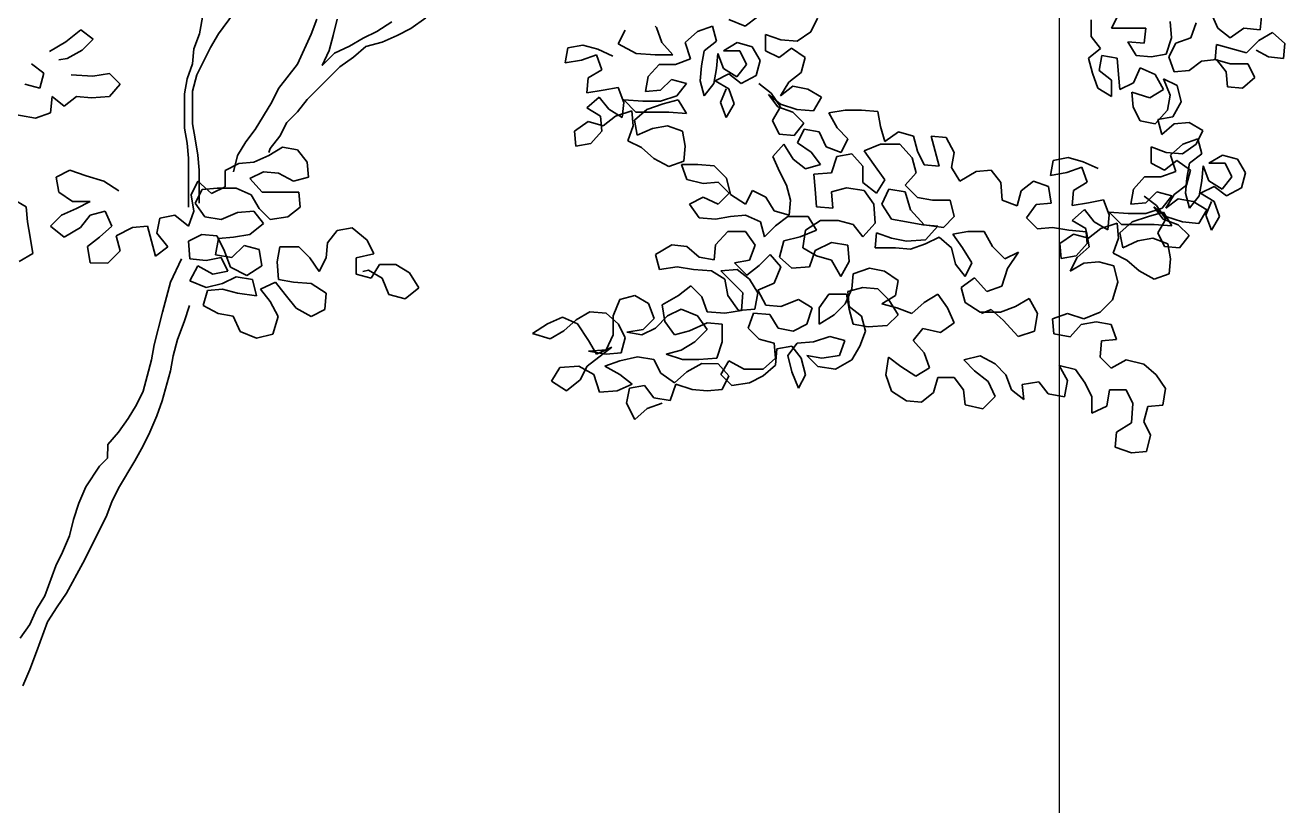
# Model space of a CAD drawing. Header units: millimetres. Extents: x 3675 to 7804, y -1257 to 3701.
# Drawn here: x 7017.8 to 7188.7, y -549.1 to -443.2 of the extents above; entities that cross this region are included whole.
import ezdxf

# ---------------------------------------------------------------- set-up
doc = ezdxf.new("R2010")
doc.units = ezdxf.units.MM
doc.layers.add('L-shrub', color=74, linetype='Continuous', lineweight=35)
doc.layers.add('VS - Vista', color=1, linetype='Continuous')

# ---------------------------------------------------------------- blocks, each defined once
blk = doc.blocks.new('a4')
for p, q in [((0.21363, 1.65244), (0.20535, 1.60714)), ((0.21976, 1.60713), (0.2311, 1.62256)), ((0.28978, 1.60707), (0.29391, 1.61839)), ((0.30936, 1.61837), (0.30626, 1.60602)), ((0.33921, 1.60908), (0.35054, 1.61628)), ((0.37629, 1.61934), (0.36495, 1.61112)), ((0.60487, 1.6181), (0.61723, 1.61294)), ((0.61723, 1.61294), (0.6265, 1.62014)), ((0.66665, 1.60878), (0.6718, 1.61907)), ((0.87826, 1.6053), (0.87827, 1.61765)), ((0.89887, 1.62175), (0.89371, 1.61146)), ((0.93901, 1.60421), (0.93799, 1.61657)), ((0.97403, 1.61139), (0.96889, 1.62272)), ((1.00699, 1.62268), (1.00595, 1.61033)), ((0.10443, 1.60106), (0.11577, 1.61031)), ((0.11577, 1.61031), (0.12503, 1.6031)), ((0.20535, 1.60714), (0.20122, 1.59582)), ((0.21358, 1.59684), (0.21976, 1.60713)), ((0.27946, 1.58442), (0.28978, 1.60707)), ((0.32891, 1.60394), (0.33921, 1.60908)), ((0.36495, 1.61112), (0.35465, 1.60598)), ((0.52661, 1.60994), (0.52145, 1.59965)), ((0.55029, 1.61198), (0.54927, 1.61301)), ((0.5544, 1.60064), (0.55029, 1.61198)), ((0.57191, 1.60063), (0.58118, 1.60886)), ((0.58118, 1.60886), (0.59251, 1.61297)), ((0.59251, 1.61297), (0.59559, 1.60164)), ((0.63265, 1.5944), (0.63266, 1.60675)), ((0.63266, 1.60675), (0.64399, 1.60262)), ((0.65634, 1.60158), (0.66665, 1.60878)), ((0.89371, 1.61146), (0.91945, 1.61144)), ((0.91945, 1.61144), (0.91841, 1.60011)), ((0.95755, 1.61552), (0.95343, 1.6042)), ((0.98329, 1.60417), (0.97403, 1.61139)), ((0.99359, 1.61137), (0.98329, 1.60417)), ((1.00595, 1.61033), (0.99359, 1.61137)), ((1.00491, 1.60209), (1.01521, 1.60826)), ((1.01521, 1.60826), (1.02447, 1.60001)), ((0.09207, 1.59386), (0.10443, 1.60106)), ((0.12503, 1.6031), (0.11678, 1.59487)), ((0.30626, 1.60602), (0.30316, 1.5947)), ((0.30727, 1.59263), (0.3186, 1.59777)), ((0.3186, 1.59777), (0.32891, 1.60394)), ((0.33096, 1.59776), (0.32169, 1.58953)), ((0.34332, 1.60084), (0.33096, 1.59776)), ((0.35465, 1.60598), (0.34332, 1.60084)), ((0.49468, 1.59864), (0.48335, 1.59659)), ((0.506, 1.59554), (0.49468, 1.59864)), ((0.52145, 1.59965), (0.53483, 1.59243)), ((0.56263, 1.59137), (0.5544, 1.60064)), ((0.57602, 1.58827), (0.57191, 1.60063)), ((0.59559, 1.60164), (0.58632, 1.59444)), ((0.60073, 1.59442), (0.61104, 1.60059)), ((0.61104, 1.60059), (0.62236, 1.59749)), ((0.62236, 1.59749), (0.62853, 1.58719)), ((0.64399, 1.60262), (0.65634, 1.60158)), ((0.88546, 1.59602), (0.87826, 1.6053)), ((0.91841, 1.60011), (0.90606, 1.60115)), ((0.90606, 1.60115), (0.91223, 1.59085)), ((0.93488, 1.59186), (0.93901, 1.60421)), ((0.9421, 1.60009), (0.93694, 1.5898)), ((0.95343, 1.6042), (0.9421, 1.60009)), ((0.97194, 1.58771), (0.97299, 1.59903)), ((0.97299, 1.59903), (0.99563, 1.59283)), ((0.99563, 1.59283), (1.00491, 1.60209)), ((1.02447, 1.60001), (1.02343, 1.58869)), ((0.10545, 1.5887), (0.09927, 1.58768)), ((0.11678, 1.59487), (0.10545, 1.5887)), ((0.20122, 1.59582), (0.20018, 1.58449)), ((0.20326, 1.57625), (0.21358, 1.59684)), ((0.30316, 1.5947), (0.298, 1.58338)), ((0.298, 1.58338), (0.30727, 1.59263)), ((0.32169, 1.58953), (0.31138, 1.58233)), ((0.48335, 1.59659), (0.48128, 1.58527)), ((0.49364, 1.58731), (0.50497, 1.59142)), ((0.50497, 1.59142), (0.50908, 1.58009)), ((0.51733, 1.59038), (0.506, 1.59554)), ((0.53483, 1.59243), (0.54925, 1.59138)), ((0.54925, 1.59138), (0.56263, 1.59137)), ((0.56469, 1.58416), (0.57602, 1.58827)), ((0.58632, 1.59444), (0.58425, 1.58311)), ((0.59557, 1.58104), (0.59661, 1.59237)), ((0.59661, 1.59237), (0.60072, 1.58104)), ((0.61309, 1.59441), (0.60073, 1.59442)), ((0.61823, 1.58411), (0.61309, 1.59441)), ((0.64295, 1.58924), (0.63265, 1.5944)), ((0.65222, 1.59644), (0.64295, 1.58924)), ((0.66251, 1.58922), (0.65222, 1.59644)), ((0.65941, 1.5779), (0.66251, 1.58922)), ((0.87619, 1.58882), (0.88546, 1.59602)), ((0.87926, 1.57749), (0.87619, 1.58882)), ((0.88648, 1.59087), (0.88441, 1.57955)), ((0.89781, 1.5888), (0.88648, 1.59087)), ((0.89883, 1.57645), (0.89781, 1.5888)), ((0.91223, 1.59085), (0.92355, 1.58981)), ((0.92355, 1.58981), (0.93488, 1.59186)), ((0.93694, 1.5898), (0.94105, 1.57847)), ((0.96165, 1.58669), (0.97297, 1.5877)), ((0.98327, 1.58461), (0.97194, 1.58771)), ((0.97297, 1.5877), (0.98017, 1.57843)), ((1.0121, 1.58973), (1.00284, 1.59488)), ((1.02343, 1.58869), (1.0121, 1.58973)), ((0.07868, 1.58461), (0.08794, 1.57739)), ((0.20018, 1.58449), (0.19605, 1.57317)), ((0.26503, 1.5659), (0.27946, 1.58442)), ((0.31138, 1.58233), (0.28665, 1.55764)), ((0.48128, 1.58527), (0.49364, 1.58731)), ((0.50908, 1.58009), (0.49878, 1.57392)), ((0.54408, 1.57491), (0.55233, 1.58417)), ((0.55233, 1.58417), (0.56469, 1.58416)), ((0.58425, 1.58311), (0.58321, 1.57179)), ((0.5935, 1.56972), (0.59557, 1.58104)), ((0.60072, 1.58104), (0.61101, 1.57485)), ((0.61101, 1.57485), (0.61823, 1.58411)), ((0.62853, 1.58719), (0.62543, 1.57587)), ((0.88441, 1.57955), (0.89368, 1.57233)), ((0.91531, 1.58158), (0.91015, 1.57026)), ((0.92663, 1.57642), (0.91531, 1.58158)), ((0.94105, 1.57847), (0.95237, 1.57949)), ((0.95237, 1.57949), (0.96165, 1.58669)), ((0.98017, 1.57843), (0.98119, 1.5671)), ((0.99665, 1.58459), (0.98327, 1.58461)), ((1.00179, 1.57429), (0.99665, 1.58459)), ((0.08484, 1.56607), (0.07351, 1.56916)), ((0.08794, 1.57739), (0.08484, 1.56607)), ((0.10853, 1.57634), (0.125, 1.5753)), ((0.125, 1.5753), (0.13736, 1.57734)), ((0.14559, 1.5691), (0.13735, 1.55984)), ((0.13736, 1.57734), (0.14559, 1.5691)), ((0.19605, 1.57317), (0.19398, 1.56185)), ((0.20016, 1.5639), (0.20326, 1.57625)), ((0.49878, 1.57392), (0.49774, 1.5626)), ((0.54201, 1.56359), (0.54408, 1.57491)), ((0.56159, 1.57284), (0.55334, 1.56461)), ((0.57291, 1.56974), (0.56159, 1.57284)), ((0.56569, 1.56048), (0.57291, 1.56974)), ((0.58321, 1.57179), (0.58629, 1.56046)), ((0.58629, 1.56046), (0.5935, 1.56972)), ((0.60484, 1.57692), (0.59453, 1.57178)), ((0.59453, 1.57178), (0.60483, 1.56559)), ((0.6141, 1.5697), (0.60484, 1.57692)), ((0.62543, 1.57587), (0.6141, 1.5697)), ((0.62748, 1.56969), (0.63674, 1.56247)), ((0.64395, 1.56041), (0.65014, 1.5707)), ((0.65014, 1.5707), (0.65941, 1.5779)), ((0.88337, 1.56616), (0.87926, 1.57749)), ((0.89368, 1.57233), (0.89366, 1.55998)), ((0.89985, 1.56512), (0.89883, 1.57645)), ((0.91015, 1.57026), (0.89985, 1.56512)), ((0.9328, 1.56509), (0.92663, 1.57642)), ((0.9431, 1.56817), (0.9328, 1.57333)), ((0.9328, 1.57333), (0.93794, 1.56096)), ((0.99252, 1.56606), (1.00179, 1.57429)), ((0.0941, 1.55988), (0.09306, 1.54752)), ((0.10336, 1.55266), (0.0941, 1.55988)), ((0.11263, 1.55986), (0.10336, 1.55266)), ((0.12396, 1.55882), (0.11263, 1.55986)), ((0.13735, 1.55984), (0.12396, 1.55882)), ((0.19398, 1.56185), (0.19396, 1.5361)), ((0.20014, 1.53919), (0.20016, 1.5639)), ((0.25987, 1.55561), (0.26503, 1.5659)), ((0.507, 1.5595), (0.49773, 1.55127)), ((0.49774, 1.5626), (0.51009, 1.56465)), ((0.5142, 1.55023), (0.507, 1.5595)), ((0.51009, 1.56465), (0.52142, 1.5667)), ((0.52142, 1.5667), (0.52553, 1.55537)), ((0.55334, 1.56461), (0.54201, 1.56359)), ((0.55333, 1.55637), (0.56569, 1.56048)), ((0.59864, 1.5553), (0.60277, 1.56559)), ((0.60483, 1.56559), (0.60893, 1.55426)), ((0.64188, 1.55217), (0.63468, 1.56144)), ((0.63468, 1.56144), (0.64394, 1.55423)), ((0.63674, 1.56247), (0.64394, 1.55217)), ((0.65322, 1.5676), (0.64395, 1.56041)), ((0.66455, 1.56553), (0.65322, 1.5676)), ((0.67484, 1.55935), (0.66455, 1.56553)), ((0.66865, 1.54906), (0.67484, 1.55935)), ((0.89366, 1.55998), (0.88337, 1.56616)), ((0.91013, 1.55172), (0.90911, 1.56305)), ((0.90911, 1.56305), (0.92249, 1.55892)), ((0.92249, 1.55892), (0.9328, 1.56509)), ((0.93794, 1.56096), (0.93587, 1.54964)), ((0.94617, 1.55581), (0.9431, 1.56817)), ((0.98119, 1.5671), (0.99252, 1.56606)), ((0.2475, 1.53503), (0.25987, 1.55561)), ((0.28665, 1.55764), (0.27943, 1.54838)), ((0.49773, 1.55127), (0.50802, 1.54508)), ((0.52449, 1.54404), (0.5142, 1.55023)), ((0.52553, 1.55537), (0.52449, 1.54404)), ((0.53479, 1.54815), (0.52553, 1.55742)), ((0.52553, 1.55742), (0.53995, 1.55638)), ((0.53376, 1.54197), (0.54303, 1.5502)), ((0.53995, 1.55638), (0.55333, 1.55637)), ((0.54303, 1.5502), (0.55539, 1.55431)), ((0.55539, 1.55431), (0.56672, 1.55739)), ((0.56672, 1.55739), (0.57289, 1.54708)), ((0.60275, 1.54397), (0.59864, 1.5553)), ((0.60893, 1.55426), (0.60275, 1.54397)), ((0.64394, 1.55217), (0.63775, 1.54188)), ((0.6532, 1.54804), (0.64188, 1.55217)), ((0.64394, 1.55423), (0.6563, 1.5501)), ((0.6563, 1.5501), (0.66865, 1.54906)), ((0.69269, 1.54966), (0.68033, 1.54762)), ((0.70505, 1.54965), (0.69269, 1.54966)), ((0.7174, 1.54861), (0.70505, 1.54965)), ((0.91527, 1.54142), (0.91013, 1.55172)), ((0.93587, 1.54964), (0.92659, 1.53935)), ((0.93999, 1.54449), (0.94617, 1.55581)), ((0.08173, 1.54342), (0.05908, 1.54755)), ((0.09306, 1.54752), (0.08173, 1.54342)), ((0.27119, 1.54015), (0.26603, 1.52986)), ((0.27943, 1.54838), (0.27119, 1.54015)), ((0.48844, 1.53378), (0.49875, 1.54097)), ((0.49875, 1.54097), (0.51007, 1.53787)), ((0.50802, 1.54508), (0.50904, 1.53376)), ((0.51007, 1.53787), (0.51934, 1.54507)), ((0.51934, 1.54507), (0.5317, 1.54918)), ((0.5317, 1.54918), (0.53272, 1.53785)), ((0.5358, 1.53064), (0.53376, 1.54197)), ((0.5595, 1.54813), (0.53479, 1.54815)), ((0.57289, 1.54708), (0.5595, 1.54813)), ((0.63775, 1.54188), (0.64289, 1.53158)), ((0.66143, 1.5398), (0.6532, 1.54804)), ((0.68033, 1.54762), (0.6865, 1.53628)), ((0.71945, 1.53728), (0.7174, 1.54861)), ((0.92659, 1.53935), (0.91527, 1.54142)), ((0.92866, 1.54244), (0.93999, 1.54449)), ((0.93174, 1.53111), (0.92866, 1.54244)), ((0.95234, 1.54036), (0.94101, 1.53934)), ((0.96263, 1.53417), (0.95234, 1.54036)), ((0.19396, 1.5361), (0.19601, 1.52478)), ((0.20219, 1.52786), (0.20014, 1.53919)), ((0.24028, 1.52577), (0.2475, 1.53503)), ((0.48946, 1.52245), (0.48844, 1.53378)), ((0.50904, 1.53376), (0.50079, 1.5245)), ((0.53272, 1.53785), (0.52859, 1.52653)), ((0.54714, 1.53578), (0.5358, 1.53064)), ((0.55846, 1.53783), (0.54714, 1.53578)), ((0.56979, 1.5337), (0.55846, 1.53783)), ((0.57184, 1.52237), (0.56979, 1.5337)), ((0.64289, 1.53158), (0.65422, 1.53054)), ((0.65422, 1.53054), (0.66143, 1.5398)), ((0.66179, 1.53528), (0.65663, 1.52498)), ((0.67311, 1.53321), (0.66179, 1.53528)), ((0.67825, 1.52188), (0.67311, 1.53321)), ((0.6865, 1.53628), (0.69473, 1.52804)), ((0.72253, 1.52595), (0.71945, 1.53728)), ((0.73283, 1.53315), (0.72253, 1.52595)), ((0.74416, 1.53005), (0.73283, 1.53315)), ((0.94101, 1.53934), (0.93174, 1.53111)), ((0.95747, 1.52388), (0.96263, 1.53417)), ((0.19601, 1.52478), (0.19702, 1.51345)), ((0.20423, 1.5155), (0.20219, 1.52786)), ((0.23409, 1.51547), (0.24028, 1.52577)), ((0.25778, 1.51545), (0.26808, 1.52162)), ((0.26603, 1.52986), (0.25881, 1.5206)), ((0.26808, 1.52162), (0.2794, 1.51955)), ((0.50079, 1.5245), (0.48946, 1.52245)), ((0.52859, 1.52653), (0.53889, 1.52137)), ((0.53889, 1.52137), (0.54815, 1.51313)), ((0.5708, 1.51105), (0.57184, 1.52237)), ((0.64633, 1.52396), (0.63809, 1.5147)), ((0.65353, 1.51263), (0.64633, 1.52396)), ((0.65663, 1.52498), (0.66692, 1.51777)), ((0.68957, 1.51775), (0.67825, 1.52188)), ((0.69473, 1.52804), (0.68957, 1.51775)), ((0.70708, 1.51876), (0.71944, 1.5239)), ((0.71944, 1.5239), (0.73385, 1.52388)), ((0.73385, 1.52388), (0.74311, 1.51358)), ((0.74724, 1.51872), (0.74416, 1.53005)), ((0.76887, 1.529), (0.75754, 1.53004)), ((0.75754, 1.53004), (0.7637, 1.50738)), ((0.77504, 1.51767), (0.76887, 1.529)), ((0.92348, 1.50949), (0.92349, 1.52185)), ((0.92349, 1.52185), (0.93481, 1.51772)), ((0.93819, 1.51573), (0.94747, 1.52396)), ((0.94717, 1.51668), (0.95747, 1.52388)), ((0.94747, 1.52396), (0.9588, 1.52806)), ((0.9588, 1.52806), (0.96188, 1.51674)), ((0.19702, 1.51345), (0.19699, 1.47638)), ((0.20525, 1.50417), (0.20423, 1.5155)), ((0.23099, 1.50312), (0.23409, 1.51547)), ((0.24645, 1.51031), (0.25778, 1.51545)), ((0.25881, 1.5206), (0.25778, 1.51751)), ((0.2794, 1.51955), (0.2866, 1.51028)), ((0.54815, 1.51313), (0.55947, 1.50694)), ((0.63809, 1.5147), (0.64322, 1.50337)), ((0.66279, 1.50541), (0.65353, 1.51263)), ((0.66692, 1.51777), (0.67412, 1.50849)), ((0.68235, 1.50231), (0.68648, 1.51466)), ((0.68648, 1.51466), (0.69781, 1.51671)), ((0.69781, 1.51671), (0.70604, 1.50743)), ((0.71428, 1.50846), (0.70708, 1.51876)), ((0.74311, 1.51358), (0.74619, 1.50225)), ((0.75237, 1.50842), (0.74724, 1.51872)), ((0.77297, 1.50634), (0.77504, 1.51767)), ((0.84964, 1.51169), (0.84757, 1.50037)), ((0.86097, 1.51374), (0.84964, 1.51169)), ((0.87229, 1.51064), (0.86097, 1.51374)), ((0.94304, 1.51154), (0.93377, 1.50434)), ((0.93481, 1.51772), (0.94717, 1.51668)), ((0.9423, 1.50337), (0.93819, 1.51573)), ((0.95333, 1.50432), (0.94304, 1.51154)), ((0.96188, 1.51674), (0.9526, 1.50954)), ((0.96702, 1.50952), (0.97732, 1.51569)), ((0.97732, 1.51569), (0.98865, 1.51259)), ((0.98865, 1.51259), (0.99481, 1.50229)), ((0.10743, 1.50426), (0.09713, 1.49913)), ((0.11979, 1.50013), (0.10743, 1.50426)), ((0.20523, 1.47946), (0.20525, 1.50417)), ((0.22481, 1.4918), (0.22482, 1.50416)), ((0.22482, 1.50416), (0.23512, 1.5093)), ((0.23512, 1.5093), (0.24645, 1.51031)), ((0.25365, 1.5031), (0.24335, 1.49796)), ((0.26497, 1.50206), (0.25365, 1.5031)), ((0.27629, 1.49587), (0.26497, 1.50206)), ((0.2866, 1.51028), (0.28762, 1.49895)), ((0.55947, 1.50694), (0.5708, 1.51105)), ((0.58145, 1.50858), (0.56909, 1.50859)), ((0.56909, 1.50859), (0.5732, 1.49726)), ((0.5938, 1.50754), (0.58145, 1.50858)), ((0.60306, 1.49826), (0.5938, 1.50754)), ((0.64322, 1.50337), (0.64836, 1.49307)), ((0.67412, 1.50849), (0.66279, 1.50541)), ((0.66896, 1.50129), (0.68235, 1.50231)), ((0.70604, 1.50743), (0.70603, 1.49508)), ((0.7225, 1.49712), (0.71428, 1.50846)), ((0.74619, 1.50225), (0.73794, 1.49299)), ((0.7637, 1.50738), (0.75237, 1.50842)), ((0.77913, 1.49604), (0.77297, 1.50634)), ((0.7915, 1.50324), (0.77913, 1.49604)), ((0.80282, 1.50426), (0.7915, 1.50324)), ((0.81002, 1.49498), (0.80282, 1.50426)), ((0.84757, 1.50037), (0.85993, 1.50241)), ((0.85993, 1.50241), (0.87126, 1.50652)), ((0.87126, 1.50652), (0.87536, 1.49519)), ((0.88361, 1.50548), (0.87229, 1.51064)), ((0.93377, 1.50434), (0.92348, 1.50949)), ((0.93097, 1.49926), (0.9423, 1.50337)), ((0.95024, 1.49299), (0.95333, 1.50432)), ((0.9526, 1.50954), (0.95053, 1.49821)), ((0.96186, 1.49614), (0.9629, 1.50747)), ((0.9629, 1.50747), (0.96701, 1.49614)), ((0.97938, 1.50951), (0.96702, 1.50952)), ((0.98451, 1.49921), (0.97938, 1.50951)), ((0.99481, 1.50229), (0.99171, 1.49097)), ((0.09713, 1.49913), (0.09918, 1.4878)), ((0.13317, 1.496), (0.11979, 1.50013)), ((0.14449, 1.48878), (0.13317, 1.496)), ((0.19906, 1.48565), (0.20422, 1.49594)), ((0.20422, 1.49594), (0.2145, 1.48666)), ((0.24335, 1.49796), (0.2526, 1.48766)), ((0.28762, 1.49895), (0.27629, 1.49587)), ((0.5732, 1.49726), (0.58555, 1.49416)), ((0.58555, 1.49416), (0.59688, 1.49518)), ((0.59688, 1.49518), (0.60511, 1.48693)), ((0.60614, 1.4859), (0.60306, 1.49826)), ((0.64836, 1.49307), (0.65144, 1.48174)), ((0.66998, 1.48996), (0.66896, 1.50129)), ((0.70603, 1.49508), (0.71632, 1.48683)), ((0.71632, 1.48683), (0.7225, 1.49712)), ((0.73794, 1.49299), (0.7472, 1.48371)), ((0.81104, 1.4816), (0.81002, 1.49498)), ((0.83474, 1.49599), (0.82546, 1.48879)), ((0.84606, 1.49186), (0.83474, 1.49599)), ((0.87536, 1.49519), (0.86506, 1.48902)), ((0.91037, 1.49001), (0.91861, 1.49927)), ((0.91861, 1.49927), (0.93097, 1.49926)), ((0.94096, 1.4858), (0.95024, 1.49299)), ((0.95053, 1.49821), (0.94949, 1.48689)), ((0.95979, 1.48482), (0.96186, 1.49614)), ((0.96701, 1.49614), (0.9773, 1.48995)), ((0.9773, 1.48995), (0.98451, 1.49921)), ((0.09918, 1.4878), (0.10947, 1.48058)), ((0.20111, 1.47329), (0.19906, 1.48565)), ((0.2073, 1.48976), (0.20214, 1.47947)), ((0.21863, 1.49078), (0.2073, 1.48976)), ((0.2145, 1.48666), (0.22481, 1.4918)), ((0.23304, 1.49076), (0.21863, 1.49078)), ((0.24436, 1.4856), (0.23304, 1.49076)), ((0.25053, 1.4753), (0.24436, 1.4856)), ((0.2526, 1.48766), (0.2804, 1.48763)), ((0.2804, 1.48763), (0.28142, 1.4763)), ((0.58554, 1.48386), (0.57524, 1.47872)), ((0.59687, 1.4787), (0.58554, 1.48386)), ((0.60511, 1.48693), (0.59687, 1.4787)), ((0.61746, 1.47868), (0.60614, 1.4859)), ((0.62262, 1.48898), (0.61746, 1.47868)), ((0.63291, 1.48382), (0.62262, 1.48898)), ((0.63908, 1.47352), (0.63291, 1.48382)), ((0.671, 1.47658), (0.66998, 1.48996)), ((0.69367, 1.49097), (0.68234, 1.48789)), ((0.68234, 1.48789), (0.68336, 1.47553)), ((0.70705, 1.4889), (0.69367, 1.49097)), ((0.71425, 1.4786), (0.70705, 1.4889)), ((0.72559, 1.48991), (0.72043, 1.47859)), ((0.73794, 1.48784), (0.72559, 1.48991)), ((0.74205, 1.47445), (0.73794, 1.48784)), ((0.7472, 1.48371), (0.75853, 1.48164)), ((0.82546, 1.48879), (0.82236, 1.47747)), ((0.84811, 1.4795), (0.84606, 1.49186)), ((0.86506, 1.48902), (0.86402, 1.4777)), ((0.9083, 1.47869), (0.91037, 1.49001)), ((0.91831, 1.48479), (0.92757, 1.47757)), ((0.92787, 1.48794), (0.91963, 1.47971)), ((0.9392, 1.48484), (0.92787, 1.48794)), ((0.93198, 1.47558), (0.9392, 1.48484)), ((0.93477, 1.4755), (0.94096, 1.4858)), ((0.94949, 1.48689), (0.95257, 1.47556)), ((0.95257, 1.47556), (0.95979, 1.48482)), ((0.97112, 1.49201), (0.96082, 1.48688)), ((0.96082, 1.48688), (0.97111, 1.48069)), ((0.98038, 1.4848), (0.97112, 1.49201)), ((0.99171, 1.49097), (0.98038, 1.4848)), ((0.06417, 1.48268), (0.07446, 1.47649)), ((0.07446, 1.47649), (0.07548, 1.46517)), ((0.11256, 1.47543), (0.10122, 1.47029)), ((0.10947, 1.48058), (0.12286, 1.48057)), ((0.12286, 1.48057), (0.11256, 1.47543)), ((0.20214, 1.47947), (0.20934, 1.46916)), ((0.25876, 1.46706), (0.25053, 1.4753)), ((0.28142, 1.4763), (0.27215, 1.4691)), ((0.57524, 1.47872), (0.58244, 1.46842)), ((0.6504, 1.47042), (0.63908, 1.47352)), ((0.65144, 1.48174), (0.6504, 1.47042)), ((0.68336, 1.47553), (0.671, 1.47658)), ((0.71527, 1.46418), (0.71425, 1.4786)), ((0.72043, 1.47859), (0.72762, 1.46726)), ((0.75233, 1.46312), (0.74205, 1.47445)), ((0.75853, 1.48164), (0.77191, 1.48163)), ((0.77191, 1.48163), (0.77499, 1.46927)), ((0.82236, 1.47747), (0.81104, 1.4816)), ((0.82956, 1.46819), (0.83678, 1.47848)), ((0.83678, 1.47848), (0.84811, 1.4795)), ((0.87329, 1.4746), (0.86401, 1.46637)), ((0.86402, 1.4777), (0.87638, 1.47975)), ((0.88049, 1.46533), (0.87329, 1.4746)), ((0.87638, 1.47975), (0.88771, 1.48179)), ((0.88771, 1.48179), (0.89182, 1.47046)), ((0.91963, 1.47971), (0.9083, 1.47869)), ((0.91962, 1.47147), (0.93198, 1.47558)), ((0.93271, 1.46727), (0.92551, 1.47654)), ((0.92551, 1.47654), (0.93477, 1.46933)), ((0.92757, 1.47757), (0.93477, 1.46727)), ((0.94405, 1.4827), (0.93477, 1.4755)), ((0.95537, 1.48063), (0.94405, 1.4827)), ((0.96566, 1.47445), (0.95537, 1.48063)), ((0.95948, 1.46416), (0.96566, 1.47445)), ((0.96492, 1.4704), (0.96905, 1.48069)), ((0.97111, 1.48069), (0.97522, 1.46936)), ((0.07548, 1.46517), (0.07753, 1.45384)), ((0.10122, 1.47029), (0.09298, 1.46206)), ((0.11563, 1.46101), (0.12285, 1.47027)), ((0.12285, 1.47027), (0.13418, 1.47335)), ((0.13418, 1.47335), (0.13932, 1.46202)), ((0.17329, 1.45684), (0.17536, 1.46816)), ((0.17536, 1.46816), (0.18669, 1.47021)), ((0.18669, 1.47021), (0.19698, 1.46197)), ((0.19698, 1.46197), (0.20111, 1.47329)), ((0.20934, 1.46916), (0.22169, 1.46709)), ((0.22169, 1.46709), (0.23406, 1.47223)), ((0.23406, 1.47223), (0.24641, 1.47325)), ((0.25361, 1.46397), (0.24331, 1.45574)), ((0.24641, 1.47325), (0.25361, 1.46397)), ((0.27215, 1.4691), (0.25876, 1.46706)), ((0.58244, 1.46842), (0.5948, 1.46738)), ((0.5948, 1.46738), (0.60612, 1.46943)), ((0.60612, 1.46943), (0.61745, 1.47045)), ((0.61745, 1.47045), (0.62877, 1.46529)), ((0.62877, 1.46529), (0.63185, 1.45396)), ((0.6401, 1.46219), (0.64937, 1.46939)), ((0.64937, 1.46939), (0.66482, 1.46937)), ((0.66275, 1.45908), (0.67408, 1.46628)), ((0.66482, 1.46937), (0.67098, 1.45907)), ((0.67408, 1.46628), (0.68747, 1.46626)), ((0.68747, 1.46626), (0.69879, 1.46316)), ((0.70599, 1.45389), (0.71527, 1.46418)), ((0.72762, 1.46726), (0.73895, 1.46519)), ((0.73895, 1.46519), (0.7513, 1.46312)), ((0.77499, 1.46927), (0.76675, 1.46104)), ((0.83779, 1.45995), (0.82956, 1.46819)), ((0.86401, 1.46637), (0.8743, 1.46018)), ((0.89078, 1.45914), (0.88049, 1.46533)), ((0.88563, 1.46017), (0.89799, 1.46428)), ((0.89182, 1.47046), (0.89078, 1.45914)), ((0.90108, 1.46325), (0.89182, 1.47252)), ((0.89182, 1.47252), (0.90623, 1.47148)), ((0.89799, 1.46428), (0.89901, 1.45295)), ((0.90004, 1.45707), (0.90932, 1.4653)), ((0.90623, 1.47148), (0.91962, 1.47147)), ((0.90932, 1.4653), (0.92168, 1.46941)), ((0.92168, 1.46941), (0.93301, 1.47249)), ((0.93477, 1.46727), (0.92858, 1.45698)), ((0.94403, 1.46314), (0.93271, 1.46727)), ((0.93301, 1.47249), (0.93917, 1.46218)), ((0.93477, 1.46933), (0.94712, 1.4652)), ((0.94712, 1.4652), (0.95948, 1.46416)), ((0.96903, 1.45907), (0.96492, 1.4704)), ((0.97522, 1.46936), (0.96903, 1.45907)), ((0.09298, 1.46206), (0.10327, 1.45381)), ((0.10327, 1.45381), (0.11563, 1.46101)), ((0.13932, 1.46202), (0.13004, 1.45379)), ((0.1424, 1.45481), (0.15476, 1.46097)), ((0.14548, 1.44348), (0.1424, 1.45481)), ((0.15476, 1.46097), (0.16609, 1.46199)), ((0.16609, 1.46199), (0.17224, 1.43933)), ((0.18152, 1.44653), (0.17329, 1.45684)), ((0.20727, 1.45578), (0.19697, 1.45064)), ((0.21859, 1.45474), (0.20727, 1.45578)), ((0.22373, 1.44444), (0.21859, 1.45474)), ((0.24331, 1.45574), (0.23095, 1.4537)), ((0.30199, 1.44951), (0.30921, 1.45877)), ((0.30921, 1.45877), (0.32054, 1.46082)), ((0.32054, 1.46082), (0.33186, 1.45155)), ((0.59478, 1.44781), (0.60405, 1.4581)), ((0.60405, 1.4581), (0.61744, 1.45809)), ((0.61744, 1.45809), (0.62464, 1.44779)), ((0.63185, 1.45396), (0.6401, 1.46219)), ((0.67098, 1.45907), (0.65862, 1.45393)), ((0.66068, 1.44569), (0.66275, 1.45908)), ((0.69879, 1.46316), (0.70599, 1.45389)), ((0.71629, 1.45697), (0.71525, 1.44564)), ((0.72761, 1.45284), (0.71629, 1.45697)), ((0.7513, 1.46312), (0.76263, 1.46208)), ((0.76675, 1.46104), (0.75233, 1.46312)), ((0.76263, 1.46208), (0.75335, 1.45179)), ((0.77395, 1.45589), (0.78528, 1.45794)), ((0.78115, 1.44558), (0.77395, 1.45589)), ((0.78528, 1.45794), (0.79763, 1.45793)), ((0.79763, 1.45793), (0.8038, 1.44659)), ((0.84912, 1.46097), (0.83779, 1.45995)), ((0.86147, 1.4589), (0.84912, 1.46097)), ((0.85473, 1.44887), (0.86503, 1.45607)), ((0.87486, 1.45785), (0.86147, 1.4589)), ((0.86503, 1.45607), (0.87636, 1.45297)), ((0.8743, 1.46018), (0.87532, 1.44886)), ((0.87691, 1.44653), (0.87486, 1.45785)), ((0.87636, 1.45297), (0.88563, 1.46017)), ((0.90209, 1.44574), (0.90004, 1.45707)), ((0.92579, 1.46323), (0.90108, 1.46325)), ((0.93917, 1.46218), (0.92579, 1.46323)), ((0.92858, 1.45698), (0.93372, 1.44667)), ((0.95226, 1.45489), (0.94403, 1.46314)), ((0.94504, 1.44563), (0.95226, 1.45489)), ((0.07753, 1.45384), (0.07958, 1.44148)), ((0.13004, 1.45379), (0.12077, 1.44659)), ((0.12077, 1.44659), (0.12282, 1.43423)), ((0.17224, 1.43933), (0.18152, 1.44653)), ((0.19697, 1.45064), (0.19798, 1.43725)), ((0.21962, 1.45268), (0.21755, 1.44032)), ((0.23095, 1.4537), (0.21962, 1.45268)), ((0.22991, 1.43825), (0.23918, 1.44751)), ((0.23918, 1.44751), (0.2505, 1.44441)), ((0.26388, 1.43513), (0.26595, 1.44646)), ((0.26595, 1.44646), (0.28037, 1.44644)), ((0.28037, 1.44644), (0.2886, 1.4382)), ((0.30095, 1.43819), (0.30199, 1.44951)), ((0.33186, 1.45155), (0.33699, 1.44124)), ((0.54947, 1.44065), (0.56183, 1.44784)), ((0.56183, 1.44784), (0.57315, 1.4468)), ((0.57315, 1.4468), (0.58241, 1.43856)), ((0.59374, 1.43649), (0.59478, 1.44781)), ((0.62464, 1.44779), (0.62051, 1.43646)), ((0.64626, 1.45086), (0.64316, 1.4385)), ((0.65862, 1.45393), (0.64626, 1.45086)), ((0.67097, 1.43951), (0.66068, 1.44569)), ((0.66994, 1.44363), (0.6823, 1.44979)), ((0.6823, 1.44979), (0.69466, 1.44772)), ((0.69466, 1.44772), (0.69567, 1.43537)), ((0.71525, 1.44564), (0.73069, 1.44563)), ((0.73894, 1.45077), (0.72761, 1.45284)), ((0.73069, 1.44563), (0.74202, 1.44459)), ((0.75335, 1.45179), (0.73894, 1.45077)), ((0.74202, 1.44459), (0.75335, 1.4487)), ((0.75335, 1.4487), (0.76365, 1.45384)), ((0.76365, 1.45384), (0.77291, 1.44559)), ((0.77291, 1.44559), (0.77599, 1.43323)), ((0.78835, 1.43425), (0.78115, 1.44558)), ((0.8038, 1.44659), (0.81306, 1.43732)), ((0.85575, 1.43755), (0.85473, 1.44887)), ((0.87532, 1.44886), (0.86708, 1.4396)), ((0.86763, 1.4383), (0.87691, 1.44653)), ((0.89901, 1.45295), (0.89488, 1.44163)), ((0.91342, 1.45088), (0.90209, 1.44574)), ((0.92475, 1.45293), (0.91342, 1.45088)), ((0.93607, 1.4488), (0.92475, 1.45293)), ((0.93372, 1.44667), (0.94504, 1.44563)), ((0.93812, 1.43747), (0.93607, 1.4488)), ((0.07958, 1.44148), (0.06927, 1.43531)), ((0.1362, 1.43422), (0.14548, 1.44348)), ((0.18355, 1.41976), (0.19181, 1.43726)), ((0.19798, 1.43725), (0.21034, 1.43621)), ((0.21034, 1.43621), (0.22167, 1.43826)), ((0.21755, 1.44032), (0.22991, 1.43825)), ((0.22167, 1.43826), (0.22681, 1.42796)), ((0.22887, 1.43105), (0.22373, 1.44444)), ((0.2505, 1.44441), (0.25255, 1.43205)), ((0.2886, 1.4382), (0.2958, 1.4279)), ((0.2958, 1.4279), (0.30095, 1.43819)), ((0.32361, 1.43817), (0.32359, 1.42581)), ((0.33699, 1.44124), (0.32361, 1.43817)), ((0.55254, 1.42932), (0.54947, 1.44065)), ((0.58241, 1.43856), (0.59374, 1.43649)), ((0.62051, 1.43646), (0.60918, 1.43442)), ((0.62771, 1.43234), (0.63596, 1.44057)), ((0.63596, 1.44057), (0.64419, 1.43129)), ((0.64316, 1.4385), (0.65242, 1.43026)), ((0.66581, 1.43127), (0.66994, 1.44363)), ((0.68229, 1.43641), (0.67097, 1.43951)), ((0.68949, 1.42405), (0.68229, 1.43641)), ((0.81306, 1.43732), (0.82336, 1.44246)), ((0.82336, 1.44246), (0.81511, 1.43011)), ((0.86708, 1.4396), (0.85575, 1.43755)), ((0.86248, 1.42801), (0.86763, 1.4383)), ((0.89488, 1.44163), (0.90517, 1.43647)), ((0.90517, 1.43647), (0.91443, 1.42823)), ((0.93708, 1.42615), (0.93812, 1.43747)), ((0.12282, 1.43423), (0.1362, 1.43422)), ((0.20416, 1.4321), (0.19797, 1.42078)), ((0.21548, 1.42591), (0.20416, 1.4321)), ((0.22681, 1.42796), (0.21548, 1.42591)), ((0.24122, 1.42486), (0.22887, 1.43105)), ((0.25255, 1.43205), (0.24122, 1.42486)), ((0.2649, 1.42175), (0.26388, 1.43513)), ((0.33286, 1.42889), (0.32875, 1.42787)), ((0.34316, 1.4227), (0.33286, 1.42889)), ((0.33492, 1.42271), (0.34111, 1.433)), ((0.34111, 1.433), (0.35346, 1.43299)), ((0.35346, 1.43299), (0.36375, 1.4268)), ((0.36375, 1.4268), (0.37095, 1.41547)), ((0.56593, 1.43137), (0.55254, 1.42932)), ((0.57829, 1.4293), (0.56593, 1.43137)), ((0.59167, 1.42825), (0.57829, 1.4293)), ((0.60196, 1.42207), (0.59167, 1.42825)), ((0.59888, 1.42825), (0.61124, 1.42927)), ((0.61534, 1.41176), (0.59888, 1.42825)), ((0.60918, 1.43442), (0.61844, 1.42514)), ((0.61124, 1.42927), (0.6205, 1.42205)), ((0.61844, 1.42514), (0.62771, 1.43234)), ((0.64419, 1.43129), (0.63903, 1.41894)), ((0.65242, 1.43026), (0.66581, 1.43127)), ((0.69567, 1.43537), (0.68949, 1.42405)), ((0.69772, 1.41477), (0.69876, 1.4261)), ((0.69876, 1.4261), (0.71112, 1.4302)), ((0.71112, 1.4302), (0.72244, 1.42813)), ((0.72244, 1.42813), (0.73273, 1.42092)), ((0.77599, 1.43323), (0.78319, 1.42396)), ((0.78319, 1.42396), (0.78835, 1.43425)), ((0.81511, 1.43011), (0.81098, 1.41673)), ((0.87278, 1.43417), (0.86248, 1.42801)), ((0.88411, 1.43519), (0.87278, 1.43417)), ((0.89543, 1.43209), (0.88411, 1.43519)), ((0.89851, 1.41974), (0.89543, 1.43209)), ((0.91443, 1.42823), (0.92575, 1.42204)), ((0.92575, 1.42204), (0.93708, 1.42615)), ((0.17735, 1.39711), (0.18355, 1.41976)), ((0.19797, 1.42078), (0.21032, 1.41562)), ((0.21032, 1.41562), (0.22268, 1.4187)), ((0.22268, 1.4187), (0.23298, 1.42383)), ((0.23298, 1.42383), (0.24534, 1.42176)), ((0.24534, 1.42176), (0.24841, 1.4094)), ((0.25151, 1.41455), (0.26284, 1.41969)), ((0.26284, 1.41969), (0.27004, 1.41041)), ((0.27622, 1.41968), (0.2649, 1.42175)), ((0.28961, 1.41863), (0.27622, 1.41968)), ((0.30093, 1.41142), (0.28961, 1.41863)), ((0.32359, 1.42581), (0.33492, 1.42271)), ((0.34829, 1.41034), (0.34316, 1.4227)), ((0.56694, 1.40974), (0.57622, 1.41694)), ((0.57622, 1.41694), (0.58445, 1.4087)), ((0.60401, 1.40971), (0.60196, 1.42207)), ((0.6205, 1.42205), (0.62666, 1.41175)), ((0.63903, 1.41894), (0.62667, 1.41381)), ((0.73273, 1.42092), (0.73066, 1.40959)), ((0.79039, 1.42292), (0.78009, 1.41572)), ((0.79965, 1.41262), (0.79039, 1.42292)), ((0.81098, 1.41673), (0.79965, 1.41262)), ((0.89438, 1.40635), (0.89851, 1.41974)), ((0.21135, 1.41356), (0.20825, 1.40223)), ((0.22268, 1.41458), (0.21135, 1.41356)), ((0.234, 1.41148), (0.22268, 1.41458)), ((0.24841, 1.4094), (0.234, 1.41148)), ((0.25871, 1.40528), (0.25151, 1.41455)), ((0.27004, 1.41041), (0.27827, 1.40011)), ((0.29989, 1.39906), (0.30093, 1.41142)), ((0.36065, 1.40724), (0.34829, 1.41034)), ((0.37095, 1.41547), (0.36065, 1.40724)), ((0.52266, 1.40669), (0.53399, 1.40977)), ((0.53399, 1.40977), (0.54428, 1.40358)), ((0.55458, 1.40255), (0.56694, 1.40974)), ((0.58445, 1.4087), (0.58855, 1.39737)), ((0.61224, 1.39837), (0.60401, 1.40971)), ((0.6143, 1.39837), (0.61534, 1.41176)), ((0.62666, 1.41175), (0.62459, 1.39939)), ((0.62667, 1.41381), (0.63283, 1.40247)), ((0.68021, 1.41067), (0.67299, 1.40038)), ((0.69359, 1.41066), (0.68021, 1.41067)), ((0.69256, 1.40345), (0.69772, 1.41477)), ((0.69564, 1.39933), (0.69359, 1.41066)), ((0.69462, 1.41271), (0.70595, 1.41579)), ((0.69564, 1.40139), (0.69462, 1.41271)), ((0.70595, 1.41579), (0.71728, 1.41475)), ((0.71728, 1.41475), (0.72551, 1.40651)), ((0.73066, 1.40959), (0.72036, 1.40342)), ((0.75228, 1.40442), (0.76258, 1.41059)), ((0.76258, 1.41059), (0.76978, 1.40029)), ((0.78009, 1.41572), (0.78317, 1.4044)), ((0.82126, 1.40127), (0.83157, 1.40744)), ((0.83157, 1.40744), (0.83773, 1.39611)), ((0.19795, 1.40224), (0.19382, 1.38989)), ((0.20825, 1.40223), (0.21957, 1.39605)), ((0.26487, 1.39394), (0.25871, 1.40528)), ((0.27827, 1.40011), (0.28959, 1.39392)), ((0.28959, 1.39392), (0.29989, 1.39906)), ((0.4897, 1.39128), (0.5, 1.39745)), ((0.5, 1.39745), (0.51236, 1.39641)), ((0.5175, 1.39434), (0.52266, 1.40669)), ((0.54428, 1.40358), (0.54839, 1.39225)), ((0.55663, 1.39019), (0.55458, 1.40255)), ((0.55869, 1.3943), (0.56899, 1.39944)), ((0.56899, 1.39944), (0.58134, 1.39428)), ((0.60194, 1.39632), (0.6143, 1.39837)), ((0.62459, 1.39939), (0.61224, 1.39837)), ((0.63283, 1.40247), (0.64416, 1.40143)), ((0.64416, 1.40143), (0.65755, 1.40657)), ((0.65755, 1.40657), (0.66784, 1.40038)), ((0.66784, 1.40038), (0.66371, 1.38803)), ((0.67299, 1.40038), (0.67298, 1.38802)), ((0.68431, 1.39522), (0.69256, 1.40345)), ((0.7049, 1.39417), (0.69564, 1.40139)), ((0.69872, 1.388), (0.69564, 1.39933)), ((0.72036, 1.40342), (0.73168, 1.40032)), ((0.72551, 1.40651), (0.73271, 1.39517)), ((0.73168, 1.40032), (0.743, 1.39619)), ((0.743, 1.39619), (0.75228, 1.40442)), ((0.76978, 1.40029), (0.77492, 1.38896)), ((0.78317, 1.4044), (0.79449, 1.39718)), ((0.80273, 1.39923), (0.79552, 1.39615)), ((0.81199, 1.39098), (0.80273, 1.39923)), ((0.80993, 1.39716), (0.82126, 1.40127)), ((0.8851, 1.39709), (0.89438, 1.40635)), ((0.17115, 1.37241), (0.17735, 1.39711)), ((0.19382, 1.38989), (0.18866, 1.37651)), ((0.21957, 1.39605), (0.23089, 1.39398)), ((0.23089, 1.39398), (0.23603, 1.38264)), ((0.26074, 1.38056), (0.26487, 1.39394)), ((0.46807, 1.38821), (0.45674, 1.38101)), ((0.4794, 1.39335), (0.46807, 1.38821)), ((0.49073, 1.38819), (0.4794, 1.39335)), ((0.48042, 1.38305), (0.4897, 1.39128)), ((0.49895, 1.37582), (0.49073, 1.38819)), ((0.51236, 1.39641), (0.52162, 1.38816)), ((0.51749, 1.37993), (0.5175, 1.39434)), ((0.52162, 1.38816), (0.52675, 1.37786)), ((0.54839, 1.39225), (0.54015, 1.38402)), ((0.54941, 1.38505), (0.55869, 1.3943)), ((0.56383, 1.37988), (0.55663, 1.39019)), ((0.58855, 1.38913), (0.57515, 1.38296)), ((0.58134, 1.39428), (0.58854, 1.38398)), ((0.58855, 1.39737), (0.60194, 1.39632)), ((0.59987, 1.38809), (0.58855, 1.38913)), ((0.59986, 1.3747), (0.59987, 1.38809)), ((0.62356, 1.3963), (0.61943, 1.38498)), ((0.63592, 1.39526), (0.62356, 1.3963)), ((0.64209, 1.38496), (0.63592, 1.39526)), ((0.66371, 1.38803), (0.65341, 1.38289)), ((0.67298, 1.38802), (0.68431, 1.39522)), ((0.71005, 1.38593), (0.69872, 1.388)), ((0.70798, 1.38284), (0.7049, 1.39417)), ((0.73271, 1.39517), (0.72446, 1.38694)), ((0.77492, 1.38896), (0.76461, 1.38176)), ((0.79449, 1.39718), (0.80993, 1.39716)), ((0.8233, 1.37862), (0.81199, 1.39098)), ((0.83773, 1.39611), (0.83566, 1.38272)), ((0.84906, 1.39198), (0.86039, 1.39609)), ((0.85008, 1.38065), (0.84906, 1.39198)), ((0.86039, 1.39609), (0.87274, 1.39196)), ((0.88201, 1.38989), (0.87068, 1.38784)), ((0.87274, 1.39196), (0.8851, 1.39709)), ((0.89333, 1.38782), (0.88201, 1.38989)), ((0.23603, 1.38264), (0.24838, 1.37748)), ((0.24838, 1.37748), (0.26074, 1.38056)), ((0.45674, 1.38101), (0.47012, 1.37688)), ((0.47012, 1.37688), (0.48042, 1.38305)), ((0.51233, 1.3686), (0.51749, 1.37993)), ((0.54015, 1.38402), (0.52779, 1.38198)), ((0.52779, 1.38198), (0.53911, 1.37991)), ((0.53911, 1.37991), (0.54941, 1.38505)), ((0.57515, 1.38296), (0.56383, 1.37988)), ((0.58854, 1.38398), (0.57927, 1.37472)), ((0.61943, 1.38498), (0.62766, 1.37674)), ((0.65341, 1.38289), (0.64209, 1.38496)), ((0.66885, 1.37464), (0.68121, 1.37875)), ((0.68121, 1.37875), (0.69253, 1.37565)), ((0.70385, 1.37152), (0.70798, 1.38284)), ((0.72446, 1.38694), (0.71005, 1.38593)), ((0.75123, 1.38486), (0.74402, 1.3756)), ((0.76461, 1.38176), (0.75123, 1.38486)), ((0.83566, 1.38272), (0.8233, 1.37862)), ((0.86243, 1.37858), (0.85008, 1.38065)), ((0.87068, 1.38784), (0.86243, 1.37858)), ((0.89744, 1.37649), (0.89333, 1.38782)), ((0.16908, 1.36108), (0.17115, 1.37241)), ((0.18866, 1.37651), (0.18556, 1.36416)), ((0.4979, 1.35626), (0.51645, 1.37066)), ((0.50512, 1.36552), (0.49895, 1.37582)), ((0.51645, 1.37066), (0.50512, 1.36552)), ((0.52675, 1.37786), (0.52366, 1.36653)), ((0.57927, 1.37472), (0.56896, 1.36855)), ((0.59573, 1.36235), (0.59986, 1.3747)), ((0.62766, 1.37674), (0.63899, 1.37364)), ((0.63899, 1.37364), (0.64001, 1.36231)), ((0.64, 1.35716), (0.64104, 1.36952)), ((0.64104, 1.36952), (0.65237, 1.37157)), ((0.64927, 1.36436), (0.65649, 1.37362)), ((0.65237, 1.37157), (0.65957, 1.36229)), ((0.65649, 1.37362), (0.66885, 1.37464)), ((0.69253, 1.37565), (0.6884, 1.36432)), ((0.69767, 1.36123), (0.70385, 1.37152)), ((0.74402, 1.3756), (0.75224, 1.36633)), ((0.88507, 1.36312), (0.88611, 1.37547)), ((0.88611, 1.37547), (0.89744, 1.37649)), ((0.16598, 1.34873), (0.16908, 1.36108)), ((0.18556, 1.36416), (0.18349, 1.35283)), ((0.49894, 1.36759), (0.51233, 1.3686)), ((0.51233, 1.36552), (0.49894, 1.36759)), ((0.52262, 1.36036), (0.51129, 1.35625)), ((0.52366, 1.36653), (0.51233, 1.36552)), ((0.53601, 1.36343), (0.52262, 1.36036)), ((0.54836, 1.36136), (0.53601, 1.36343)), ((0.5535, 1.35106), (0.54836, 1.36136)), ((0.56896, 1.36855), (0.55763, 1.36547)), ((0.55763, 1.36547), (0.56999, 1.36134)), ((0.56999, 1.36134), (0.58234, 1.36133)), ((0.58234, 1.36133), (0.59573, 1.36235)), ((0.60499, 1.36028), (0.59881, 1.34999)), ((0.61632, 1.35409), (0.60499, 1.36028)), ((0.64001, 1.36231), (0.63073, 1.35408)), ((0.65235, 1.352), (0.64927, 1.36436)), ((0.65957, 1.36229), (0.66265, 1.34993)), ((0.67501, 1.36228), (0.66369, 1.36435)), ((0.66369, 1.36435), (0.67192, 1.3561)), ((0.6884, 1.36432), (0.67501, 1.36228)), ((0.6853, 1.35403), (0.69767, 1.36123)), ((0.72547, 1.36326), (0.7234, 1.34988)), ((0.73473, 1.35604), (0.72547, 1.36326)), ((0.75224, 1.36633), (0.75635, 1.355)), ((0.7821, 1.36115), (0.79446, 1.36423)), ((0.79033, 1.3529), (0.7821, 1.36115)), ((0.79446, 1.36423), (0.80578, 1.35804)), ((0.8933, 1.35487), (0.88507, 1.36312)), ((0.90463, 1.36104), (0.8933, 1.35487)), ((0.91801, 1.35794), (0.90463, 1.36104)), ((0.18349, 1.35283), (0.17729, 1.33018)), ((0.47731, 1.35525), (0.47112, 1.34496)), ((0.49173, 1.35627), (0.47731, 1.35525)), ((0.50305, 1.35008), (0.49173, 1.35627)), ((0.49275, 1.34597), (0.4979, 1.35626)), ((0.50715, 1.33669), (0.50305, 1.35008)), ((0.51129, 1.35625), (0.52261, 1.35006)), ((0.52261, 1.35006), (0.53187, 1.34284)), ((0.56379, 1.34385), (0.5535, 1.35106)), ((0.57307, 1.35207), (0.56379, 1.34385)), ((0.5844, 1.35824), (0.57307, 1.35207)), ((0.59676, 1.35823), (0.5844, 1.35824)), ((0.60498, 1.34896), (0.59676, 1.35823)), ((0.59881, 1.34999), (0.60704, 1.34175)), ((0.63073, 1.35408), (0.61632, 1.35409)), ((0.63073, 1.34893), (0.64, 1.35716)), ((0.65749, 1.33964), (0.65235, 1.352)), ((0.66265, 1.34993), (0.65749, 1.33964)), ((0.67192, 1.3561), (0.6853, 1.35403)), ((0.7234, 1.34988), (0.72751, 1.33752)), ((0.74605, 1.34883), (0.73473, 1.35604)), ((0.75635, 1.355), (0.74605, 1.34883)), ((0.80062, 1.34466), (0.79033, 1.3529)), ((0.80578, 1.35804), (0.81401, 1.34979)), ((0.86034, 1.34563), (0.85417, 1.35697)), ((0.85417, 1.35697), (0.86653, 1.35386)), ((0.86653, 1.35386), (0.87373, 1.34356)), ((0.92727, 1.34969), (0.91801, 1.35794)), ((0.16288, 1.33741), (0.16598, 1.34873)), ((0.47112, 1.34496), (0.48244, 1.33774)), ((0.48244, 1.33774), (0.49275, 1.34597)), ((0.53187, 1.34284), (0.52054, 1.33771)), ((0.52981, 1.33976), (0.54114, 1.34181)), ((0.54114, 1.34181), (0.54834, 1.33253)), ((0.56069, 1.33046), (0.56482, 1.34281)), ((0.56482, 1.34281), (0.57717, 1.33868)), ((0.59983, 1.33866), (0.60498, 1.34896)), ((0.60704, 1.34175), (0.62042, 1.34379)), ((0.62042, 1.34379), (0.63073, 1.34893)), ((0.75942, 1.33646), (0.76252, 1.34778)), ((0.76252, 1.34778), (0.77488, 1.34777)), ((0.77488, 1.34777), (0.78208, 1.3385)), ((0.80576, 1.33333), (0.80062, 1.34466)), ((0.81401, 1.34979), (0.81812, 1.33846)), ((0.82636, 1.34258), (0.83872, 1.34462)), ((0.82738, 1.33125), (0.82636, 1.34258)), ((0.83872, 1.34462), (0.84592, 1.33535)), ((0.85827, 1.33328), (0.86034, 1.34563)), ((0.87373, 1.34356), (0.87886, 1.33326)), ((0.93447, 1.33939), (0.92727, 1.34969)), ((0.15773, 1.32711), (0.16288, 1.33741)), ((0.52054, 1.33771), (0.50715, 1.33669)), ((0.52774, 1.32843), (0.52981, 1.33976)), ((0.54834, 1.33253), (0.56069, 1.33046)), ((0.57717, 1.33868), (0.5885, 1.33764)), ((0.5885, 1.33764), (0.59983, 1.33866)), ((0.72751, 1.33752), (0.73883, 1.3303)), ((0.75015, 1.32926), (0.75942, 1.33646)), ((0.78208, 1.3385), (0.7831, 1.32717)), ((0.79648, 1.32407), (0.80576, 1.33333)), ((0.81812, 1.33846), (0.82738, 1.33125)), ((0.84592, 1.33535), (0.85827, 1.33328)), ((0.87886, 1.33326), (0.87885, 1.3209)), ((0.89018, 1.32604), (0.89226, 1.3384)), ((0.89226, 1.3384), (0.90461, 1.33838)), ((0.90461, 1.33838), (0.90975, 1.32808)), ((0.9324, 1.32703), (0.93447, 1.33939)), ((0.15154, 1.31682), (0.15773, 1.32711)), ((0.17729, 1.33018), (0.17316, 1.31886)), ((0.53391, 1.31607), (0.52774, 1.32843)), ((0.54318, 1.3243), (0.53391, 1.31607)), ((0.55451, 1.32841), (0.54318, 1.3243)), ((0.73883, 1.3303), (0.75015, 1.32926)), ((0.7831, 1.32717), (0.79648, 1.32407)), ((0.87885, 1.3209), (0.89018, 1.32604)), ((0.90975, 1.32808), (0.90871, 1.31367)), ((0.91798, 1.31469), (0.92107, 1.32601)), ((0.92107, 1.32601), (0.9324, 1.32703)), ((0.14432, 1.30653), (0.15154, 1.31682)), ((0.17316, 1.31886), (0.168, 1.30651)), ((0.90871, 1.31367), (0.89737, 1.30647)), ((0.92311, 1.30439), (0.91798, 1.31469)), ((0.13608, 1.29727), (0.14432, 1.30653)), ((0.168, 1.30651), (0.16285, 1.29622)), ((0.89737, 1.30647), (0.89633, 1.29515)), ((0.92001, 1.29204), (0.92311, 1.30439)), ((0.13607, 1.28698), (0.13608, 1.29727)), ((0.16285, 1.29622), (0.15666, 1.2849)), ((0.89633, 1.29515), (0.90869, 1.29102)), ((0.12988, 1.2808), (0.13607, 1.28698)), ((0.15666, 1.2849), (0.14428, 1.26431)), ((0.90869, 1.29102), (0.92001, 1.29204)), ((0.11957, 1.26537), (0.12988, 1.2808)), ((0.11441, 1.25302), (0.11957, 1.26537)), ((0.14428, 1.26431), (0.13912, 1.25402)), ((0.11028, 1.24066), (0.11441, 1.25302)), ((0.13912, 1.25402), (0.135, 1.2427)), ((0.10718, 1.22831), (0.11028, 1.24066)), ((0.135, 1.2427), (0.11746, 1.20771)), ((0.10202, 1.21596), (0.10718, 1.22831)), ((0.09686, 1.20567), (0.10202, 1.21596)), ((0.11746, 1.20771), (0.10508, 1.18507)), ((0.08861, 1.18302), (0.09686, 1.20567)), ((0.08242, 1.17273), (0.08861, 1.18302)), ((0.10508, 1.18507), (0.09787, 1.17478)), ((0.07726, 1.16141), (0.08242, 1.17273)), ((0.09787, 1.17478), (0.09065, 1.16346)), ((0.07004, 1.15112), (0.07726, 1.16141)), ((0.09065, 1.16346), (0.08239, 1.14081)), ((0.08239, 1.14081), (0.07723, 1.12743)), ((0.07723, 1.12743), (0.07207, 1.11508))]:
    blk.add_line(p, q)
blk = doc.blocks.new('A$C11BA3BBE')
at = {"xscale": 1.757985580985007, "yscale": 1.757985580985007, "zscale": 1.757985580985007}
blk.add_blockref('a4', (1.7893, 0), dxfattribs=at)

msp = doc.modelspace()

# ---------------------------------------------------------------- linework, layer by layer
at = {"layer": 'VS - Vista'}
msp.add_line((7158.14, -431.4), (7158.14, -734.4), dxfattribs=at)

# ---------------------------------------------------------------- block references
at = {"layer": 'L-shrub', "xscale": 102.2617952794016, "yscale": 102.2617952794016, "zscale": 102.2617952794016}
msp.add_blockref('A$C11BA3BBE', (6821.59, -733.27), dxfattribs=at)

doc.saveas('drawing.dxf')
